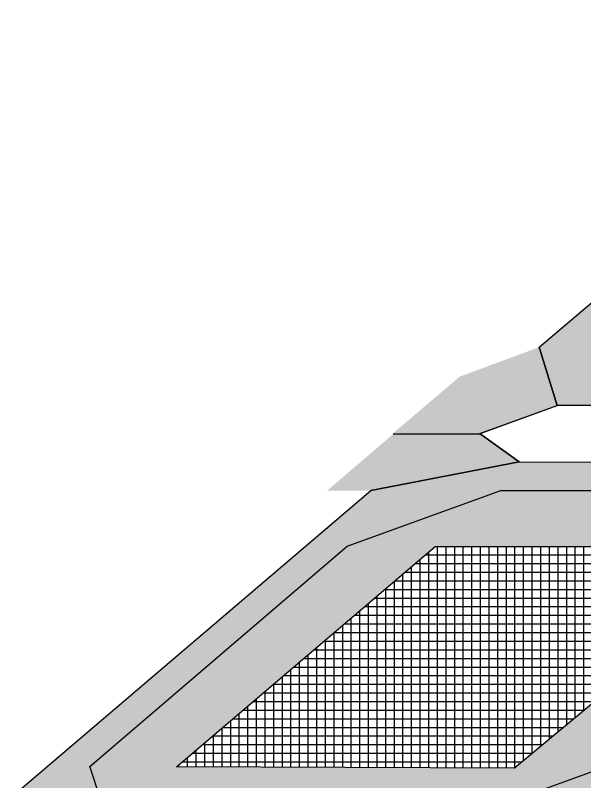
# Model space of a CAD drawing. Header units: centimetres. Extents: x -10 to 101, y -21 to 38.
# Drawn here: x 24.956 to 26.592, y 12.481 to 14.683 of the extents above; entities that cross this region are included whole.
import ezdxf

# ---------------------------------------------------------------- set-up
doc = ezdxf.new("R2010")
doc.units = ezdxf.units.CM

msp = doc.modelspace()

# ---------------------------------------------------------------- hatches: boundary and pattern name
at = {"true_color": 0x636466}
h = msp.add_hatch(color=251, dxfattribs=at)
h.dxf.hatch_style = 1
h.paths.add_polyline_path([(26.7314, 13.6422), (26.6762, 13.8077), (27.416, 14.4405), (27.8569, 14.6007), (28.8552, 14.6017), (28.9108, 14.4389), (28.1459, 13.8025), (27.704, 13.6426)], flags=16)
h.paths.add_polyline_path([(26.5132, 13.5624), (26.4617, 13.7295), (27.4833, 14.6004), (27.9101, 14.6827), (29.0721, 14.6807), (29.2311, 14.6017), (28.1748, 13.7226), (27.7328, 13.5626)])
at = {"true_color": 0x000000}
h = msp.add_hatch(color=18, dxfattribs=at)
h.dxf.hatch_style = 1
h.paths.add_polyline_path([(26.4617, 13.7295), (26.2326, 13.6446), (26.0421, 13.4827), (26.2882, 13.4802), (26.5132, 13.5624)])
h = msp.add_hatch(color=18, dxfattribs=at)
h.dxf.hatch_style = 1
h.paths.add_polyline_path([(25.8523, 13.3176), (26.0421, 13.4802), (26.2921, 13.4802), (26.404, 13.3998), (25.9773, 13.3176)])
edge = h.paths.add_edge_path()
edge.add_line((27.5661, 13.3978), (27.7912, 13.4776))
at = {"true_color": 0x636466}
h = msp.add_hatch(color=251, dxfattribs=at)
h.dxf.hatch_style = 1
h.paths.add_polyline_path([(25.2254, 12.3593), (25.1702, 12.5248), (25.91, 13.1576), (26.3509, 13.3178), (27.3492, 13.3188), (27.4048, 13.156), (26.6398, 12.5197), (26.1979, 12.3597)], flags=16)
h.paths.add_polyline_path([(25.0072, 12.2795), (24.9557, 12.4466), (25.9773, 13.3176), (26.404, 13.3998), (27.5661, 13.3978), (27.7251, 13.3188), (26.6688, 12.4398), (26.2268, 12.2797)])
h = msp.add_hatch(color=256)
h.dxf.hatch_style = 1
h.set_gradient(color1=(0, 0, 255), color2=(255, 255, 0), name='SPHERICAL')
h.paths.add_polyline_path([(25.4187, 12.5239), (26.1624, 13.1573), (27.154, 13.1562), (26.391, 12.5205)], flags=16)
h.paths.add_polyline_path([(27.4048, 13.156), (26.6398, 12.5197), (26.1979, 12.3597), (25.2254, 12.3593), (25.1702, 12.5248), (25.91, 13.1576), (26.3509, 13.3178), (27.3492, 13.3188)])
h = msp.add_hatch()
h.set_pattern_fill('NET', color=256, scale=0.0078)
h.set_pattern_definition([(0, (6.505657, 8.699786), (0, 0.024765), []), (90, (6.505657, 8.699786), (-0.024765, 2e-18), [])])
h.paths.add_polyline_path([(25.4187, 12.5239), (26.1624, 13.1573), (27.154, 13.1562), (26.391, 12.5205)])

# ---------------------------------------------------------------- linework, layer by layer
for p, q in [((26.4617, 13.7295), (27.4833, 14.6004)), ((26.4617, 13.7295), (27.4833, 14.6004)), ((26.4617, 13.7295), (26.5132, 13.5624)), ((26.5132, 13.5624), (26.4617, 13.7295)), ((26.5132, 13.5624), (26.4617, 13.7295)), ((26.2882, 13.4802), (26.5132, 13.5624)), ((26.2951, 13.4827), (26.5132, 13.5624)), ((26.5132, 13.5624), (27.7328, 13.5626)), ((26.5132, 13.5624), (27.6079, 13.5626)), ((27.7328, 13.5626), (26.5132, 13.5624)), ((26.0421, 13.4802), (26.2921, 13.4802)), ((26.0421, 13.4802), (26.2921, 13.4802)), ((26.0421, 13.4802), (26.2921, 13.4802)), ((26.2921, 13.4802), (26.404, 13.3998)), ((26.404, 13.3998), (26.2921, 13.4802)), ((26.404, 13.3998), (25.9773, 13.3176)), ((25.9773, 13.3176), (26.404, 13.3998)), ((26.404, 13.3998), (27.5661, 13.3978)), ((26.404, 13.3998), (27.5661, 13.3978)), ((24.9557, 12.4466), (25.9773, 13.3176)), ((24.9557, 12.4466), (25.9773, 13.3176)), ((25.91, 13.1576), (26.3509, 13.3178)), ((25.91, 13.1576), (26.3509, 13.3178)), ((26.3509, 13.3178), (27.3492, 13.3188)), ((26.3509, 13.3178), (27.3492, 13.3188)), ((25.1702, 12.5248), (25.91, 13.1576)), ((25.1702, 12.5248), (25.91, 13.1576)), ((25.4187, 12.5239), (26.1624, 13.1573)), ((26.1624, 13.1573), (27.1533, 13.1556)), ((26.1624, 13.1573), (27.154, 13.1562)), ((27.154, 13.1562), (26.391, 12.5205)), ((27.1533, 13.1556), (26.391, 12.5205)), ((25.2254, 12.3593), (25.1702, 12.5248)), ((25.2254, 12.3593), (25.1702, 12.5248)), ((26.391, 12.5205), (25.4187, 12.5239)), ((26.391, 12.5205), (25.4187, 12.5239)), ((26.6398, 12.5197), (26.1979, 12.3597)), ((26.6398, 12.5197), (26.1979, 12.3597))]:
    msp.add_line(p, q)

doc.saveas('drawing.dxf')
